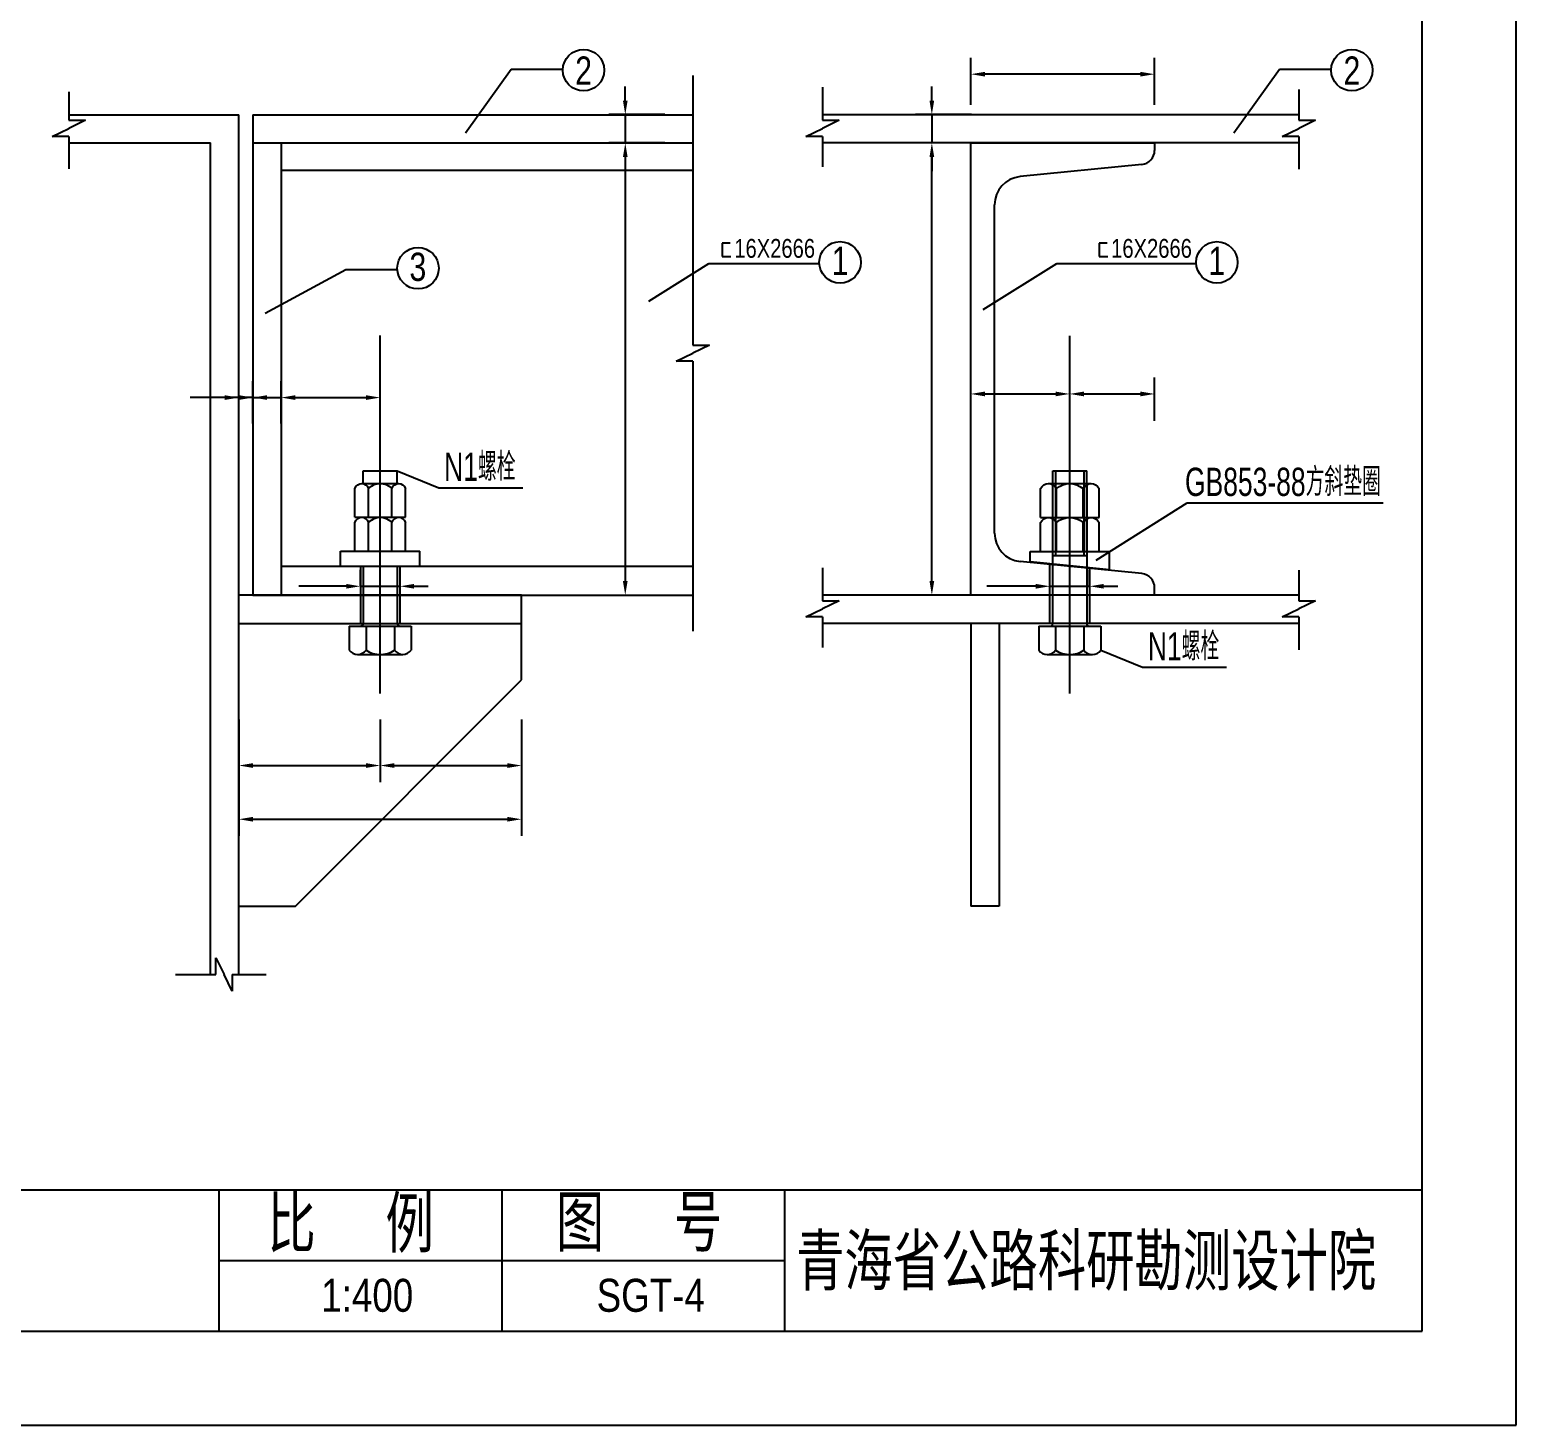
# Model space of a CAD drawing. Header units: millimetres. Extents: x 65 to 987, y -1526 to -1229.
# Drawn here: x 327.7 to 485.4, y -1526.3 to -1378.2 of the extents above; entities that cross this region are included whole.
import ezdxf

# ---------------------------------------------------------------- set-up
doc = ezdxf.new("R2010")
doc.units = ezdxf.units.MM
doc.styles.add('GGX1', font='romanc.shx', dxfattribs={"bigfont": 'dk.shx'})
doc.styles.get("Standard").update_dxf_attribs({"font": 'stxt.shx', "width": 0.8, "bigfont": 'dk.shx'})
doc.dimstyles.new('ISO-25', dxfattribs={"dimtxt": 2.5, "dimasz": 2.5, "dimexe": 1.25, "dimexo": 0.625, "dimtad": 1, "dimtxsty": 'Standard', "dimcen": 2.5, "dimadec": 0, "dimazin": 0, "dimtfac": 1, "dimtmove": 0, "dimatfit": 3, "dimfxl": 0, "dimarcsym": 0})

# ---------------------------------------------------------------- blocks, each defined once
blk = doc.blocks.new('*D3')
at = {"color": 2, "linetype": 'ByBlock'}
for p, q in [((368.69, -1400.25), (363.8, -1400.25)), ((365.55, -1446.75), (365.55, -1401.75)), ((368.69, -1448.25), (363.8, -1448.25))]:
    blk.add_line(p, q, dxfattribs=at)
for points in [[(365.3, -1401.75), (365.8, -1401.75), (365.55, -1400.25)], [(365.3, -1446.75), (365.8, -1446.75), (365.55, -1448.25)]]:
    blk.add_solid(points, dxfattribs=at)
at = {"layer": 'DEFPOINTS', "color": 0, "linetype": 'ByBlock'}
for p in [(365.55, -1400.25), (369.69, -1400.25), (369.69, -1448.25)]:
    blk.add_point(p, dxfattribs=at)
blk = doc.blocks.new('*D2')
at = {"color": 2, "linetype": 'ByBlock'}
for p, q in [((369.68, -1399.36), (369.68, -1394.34)), ((389.18, -1399.36), (389.18, -1394.34)), ((387.68, -1396.09), (371.18, -1396.09))]:
    blk.add_line(p, q, dxfattribs=at)
for points in [[(371.18, -1395.84), (371.18, -1396.34), (369.68, -1396.09)], [(387.68, -1395.84), (387.68, -1396.34), (389.18, -1396.09)]]:
    blk.add_solid(points, dxfattribs=at)
at = {"layer": 'DEFPOINTS', "color": 0, "linetype": 'ByBlock'}
for p in [(369.68, -1396.09), (369.68, -1400.36), (389.18, -1400.36)]:
    blk.add_point(p, dxfattribs=at)
blk = doc.blocks.new('*D48')
at = {"color": 2, "linetype": 'ByBlock'}
for p, q in [((362.27, -1419.94), (362.27, -1416.66)), ((372.77, -1419.94), (372.77, -1416.66)), ((363.77, -1418.41), (371.27, -1418.41))]:
    blk.add_line(p, q, dxfattribs=at)
for points in [[(363.77, -1418.16), (363.77, -1418.66), (362.27, -1418.41)], [(371.27, -1418.16), (371.27, -1418.66), (372.77, -1418.41)]]:
    blk.add_solid(points, dxfattribs=at)
at = {"layer": 'DEFPOINTS', "color": 0, "linetype": 'ByBlock'}
for p in [(372.77, -1418.41), (362.27, -1420.94), (372.77, -1420.94)]:
    blk.add_point(p, dxfattribs=at)
blk = doc.blocks.new('*D49')
at = {"color": 2, "linetype": 'ByBlock'}
for p, q in [((372.77, -1421.73), (372.77, -1416.66)), ((381.77, -1421.27), (381.77, -1416.66)), ((374.27, -1418.41), (380.27, -1418.41))]:
    blk.add_line(p, q, dxfattribs=at)
for points in [[(374.27, -1418.16), (374.27, -1418.66), (372.77, -1418.41)], [(380.27, -1418.16), (380.27, -1418.66), (381.77, -1418.41)]]:
    blk.add_solid(points, dxfattribs=at)
at = {"layer": 'DEFPOINTS', "color": 0, "linetype": 'ByBlock'}
for p in [(381.77, -1418.41), (381.77, -1422.27), (372.77, -1422.73)]:
    blk.add_point(p, dxfattribs=at)
blk = doc.blocks.new('*D50')
at = {"color": 2}
for p, q in [((435.92, -1437.23), (435.92, -1435.54)), ((440.12, -1437.23), (440.12, -1435.54)), ((434.42, -1437.29), (432.92, -1437.29)), ((435.92, -1437.29), (440.12, -1437.29)), ((441.62, -1437.29), (443.12, -1437.29))]:
    blk.add_line(p, q, dxfattribs=at)
for points in [[(434.42, -1437.04), (434.42, -1437.54), (435.92, -1437.29)], [(441.62, -1437.04), (441.62, -1437.54), (440.12, -1437.29)]]:
    blk.add_solid(points, dxfattribs=at)
at = {"layer": 'DEFPOINTS', "color": 0}
for p in [(435.92, -1438.23), (440.12, -1437.29), (440.12, -1438.23)]:
    blk.add_point(p, dxfattribs=at)
blk = doc.blocks.new('*D63')
at = {"color": 2, "linetype": 'ByBlock'}
for p, q in [((349.86, -1446.23), (349.86, -1452.85)), ((364.86, -1446.23), (364.86, -1452.85)), ((351.36, -1451.1), (363.36, -1451.1))]:
    blk.add_line(p, q, dxfattribs=at)
for points in [[(351.36, -1450.85), (351.36, -1451.35), (349.86, -1451.1)], [(363.36, -1450.85), (363.36, -1451.35), (364.86, -1451.1)]]:
    blk.add_solid(points, dxfattribs=at)
at = {"layer": 'DEFPOINTS', "color": 0, "linetype": 'ByBlock'}
for p in [(349.86, -1445.23), (364.86, -1445.23), (364.86, -1451.1)]:
    blk.add_point(p, dxfattribs=at)
blk = doc.blocks.new('*D64')
at = {"color": 2, "linetype": 'ByBlock'}
for p, q in [((364.86, -1446.23), (364.86, -1452.85)), ((379.86, -1446.23), (379.86, -1452.85)), ((366.36, -1451.1), (378.36, -1451.1))]:
    blk.add_line(p, q, dxfattribs=at)
for points in [[(366.36, -1450.85), (366.36, -1451.35), (364.86, -1451.1)], [(378.36, -1450.85), (378.36, -1451.35), (379.86, -1451.1)]]:
    blk.add_solid(points, dxfattribs=at)
at = {"layer": 'DEFPOINTS', "color": 0, "linetype": 'ByBlock'}
for p in [(364.86, -1445.23), (379.86, -1445.23), (379.86, -1451.1)]:
    blk.add_point(p, dxfattribs=at)
blk = doc.blocks.new('*D65')
at = {"color": 2, "linetype": 'ByBlock'}
for p, q in [((349.86, -1452.1), (349.86, -1458.55)), ((379.86, -1452.1), (379.86, -1458.55)), ((351.36, -1456.8), (378.36, -1456.8))]:
    blk.add_line(p, q, dxfattribs=at)
for points in [[(351.36, -1456.55), (351.36, -1457.05), (349.86, -1456.8)], [(378.36, -1456.55), (378.36, -1457.05), (379.86, -1456.8)]]:
    blk.add_solid(points, dxfattribs=at)
at = {"layer": 'DEFPOINTS', "color": 0, "linetype": 'ByBlock'}
for p in [(349.86, -1451.1), (379.86, -1451.1), (379.86, -1456.8)]:
    blk.add_point(p, dxfattribs=at)
blk = doc.blocks.new('*D66')
at = {"color": 2}
for p, q in [((349.86, -1420), (349.86, -1415.51)), ((351.36, -1420), (351.36, -1415.51)), ((348.36, -1417.26), (346.86, -1417.26)), ((351.36, -1417.26), (349.86, -1417.26)), ((352.86, -1417.26), (354.36, -1417.26))]:
    blk.add_line(p, q, dxfattribs=at)
for points in [[(348.36, -1417.01), (348.36, -1417.51), (349.86, -1417.26)], [(352.86, -1417.01), (352.86, -1417.51), (351.36, -1417.26)]]:
    blk.add_solid(points, dxfattribs=at)
at = {"layer": 'DEFPOINTS', "color": 0}
for p in [(349.86, -1417.26), (349.86, -1421), (351.36, -1421)]:
    blk.add_point(p, dxfattribs=at)
blk = doc.blocks.new('*D67')
at = {"color": 2}
for p, q in [((351.36, -1420), (351.36, -1415.51)), ((354.36, -1420), (354.36, -1415.51)), ((349.86, -1417.26), (348.36, -1417.26)), ((351.36, -1417.26), (354.36, -1417.26)), ((355.86, -1417.26), (357.36, -1417.26))]:
    blk.add_line(p, q, dxfattribs=at)
for points in [[(349.86, -1417.01), (349.86, -1417.51), (351.36, -1417.26)], [(355.86, -1417.01), (355.86, -1417.51), (354.36, -1417.26)]]:
    blk.add_solid(points, dxfattribs=at)
at = {"layer": 'DEFPOINTS', "color": 0}
for p in [(354.36, -1417.26), (351.36, -1421), (354.36, -1421)]:
    blk.add_point(p, dxfattribs=at)
blk = doc.blocks.new('*D68')
at = {"color": 2}
for p, q in [((364.86, -1420), (364.86, -1415.51)), ((355.86, -1417.26), (363.36, -1417.26))]:
    blk.add_line(p, q, dxfattribs=at)
for points in [[(355.86, -1417.01), (355.86, -1417.51), (354.36, -1417.26)], [(363.36, -1417.01), (363.36, -1417.51), (364.86, -1417.26)]]:
    blk.add_solid(points, dxfattribs=at)
at = {"layer": 'DEFPOINTS', "color": 0}
for p in [(364.86, -1417.26), (354.36, -1421), (364.86, -1421)]:
    blk.add_point(p, dxfattribs=at)
blk = doc.blocks.new('*D69')
at = {"color": 2}
for p, q in [((362.76, -1437.23), (362.76, -1435.54)), ((366.96, -1437.23), (366.96, -1435.54)), ((361.26, -1437.29), (359.76, -1437.29)), ((362.76, -1437.29), (366.96, -1437.29)), ((368.46, -1437.29), (369.96, -1437.29))]:
    blk.add_line(p, q, dxfattribs=at)
for points in [[(361.26, -1437.04), (361.26, -1437.54), (362.76, -1437.29)], [(368.46, -1437.04), (368.46, -1437.54), (366.96, -1437.29)]]:
    blk.add_solid(points, dxfattribs=at)
at = {"layer": 'DEFPOINTS', "color": 0}
for p in [(362.76, -1438.23), (366.96, -1437.29), (366.96, -1438.23)]:
    blk.add_point(p, dxfattribs=at)
blk = doc.blocks.new('A$C334D11CF')
at = {"color": 2}
for p, q in [((0, 1.49), (0, 0)), ((0.89, 1.49), (0, 1.49)), ((0, 0), (0.96, 0))]:
    blk.add_line(p, q, dxfattribs=at)
blk = doc.blocks.new('*D77')
at = {"color": 2}
for p, q in [((390.86, -1385.73), (390.86, -1384.23)), ((395.05, -1387.23), (389.11, -1387.23)), ((390.86, -1387.23), (390.86, -1390.23)), ((395.05, -1390.23), (389.11, -1390.23)), ((390.86, -1391.73), (390.86, -1393.23))]:
    blk.add_line(p, q, dxfattribs=at)
for points in [[(390.61, -1385.73), (391.11, -1385.73), (390.86, -1387.23)], [(390.61, -1391.73), (391.11, -1391.73), (390.86, -1390.23)]]:
    blk.add_solid(points, dxfattribs=at)
at = {"layer": 'DEFPOINTS', "color": 0}
for p in [(396.05, -1387.23), (390.86, -1390.23), (396.05, -1390.23)]:
    blk.add_point(p, dxfattribs=at)
blk = doc.blocks.new('*D78')
at = {"color": 2}
for p, q in [((390.86, -1391.73), (390.86, -1436.73)), ((391.61, -1438.23), (392.61, -1438.23))]:
    blk.add_line(p, q, dxfattribs=at)
for points in [[(390.61, -1391.73), (391.11, -1391.73), (390.86, -1390.23)], [(390.61, -1436.73), (391.11, -1436.73), (390.86, -1438.23)]]:
    blk.add_solid(points, dxfattribs=at)
at = {"layer": 'DEFPOINTS', "color": 0}
for p in [(396.05, -1390.23), (390.61, -1438.23), (390.86, -1438.23)]:
    blk.add_point(p, dxfattribs=at)
blk = doc.blocks.new('*D79')
at = {"color": 2}
for p, q in [((423.39, -1385.73), (423.39, -1384.23)), ((427.58, -1387.23), (421.64, -1387.23)), ((423.39, -1387.23), (423.39, -1390.23)), ((427.58, -1390.23), (421.64, -1390.23)), ((423.39, -1391.73), (423.39, -1393.23))]:
    blk.add_line(p, q, dxfattribs=at)
for points in [[(423.14, -1385.73), (423.64, -1385.73), (423.39, -1387.23)], [(423.14, -1391.73), (423.64, -1391.73), (423.39, -1390.23)]]:
    blk.add_solid(points, dxfattribs=at)
at = {"layer": 'DEFPOINTS', "color": 0}
for p in [(428.58, -1387.23), (423.39, -1390.23), (428.58, -1390.23)]:
    blk.add_point(p, dxfattribs=at)

msp = doc.modelspace()

# ---------------------------------------------------------------- linework, layer by layer
at = {"color": 2, "linetype": 'Continuous'}
for p, q in [((485.39703, -1526.34463), (485.39703, -1229.34463)), ((363.05794, -1425.02079), (366.65794, -1425.02079)), ((363.05794, -1426.36651), (363.05794, -1425.02079)), ((366.65794, -1426.36651), (366.65794, -1425.02079)), ((436.2234, -1425.03629), (439.8234, -1425.03629)), ((436.2234, -1441.23675), (436.2234, -1425.03629)), ((439.8234, -1433.582), (439.8234, -1425.03629)), ((362.15794, -1429.96651), (362.15794, -1426.90651)), ((362.89431, -1426.36651), (366.82158, -1426.36651)), ((363.63067, -1429.96651), (363.63067, -1426.90651)), ((366.08522, -1429.96651), (366.08522, -1426.90651)), ((367.55794, -1429.96651), (367.55794, -1426.90579)), ((434.90571, -1429.982), (434.90571, -1426.92201)), ((435.75599, -1426.38201), (440.29081, -1426.38201)), ((436.60627, -1429.982), (436.60627, -1426.92201)), ((439.44053, -1429.982), (439.44053, -1426.92201)), ((439.8234, -1426.53629), (439.8234, -1441.23675)), ((441.14109, -1429.982), (441.14109, -1426.92129)), ((362.15794, -1429.96651), (367.55794, -1429.96651)), ((362.15794, -1433.56651), (362.15794, -1430.50651)), ((362.89431, -1429.96651), (366.82158, -1429.96651)), ((363.63067, -1433.56651), (363.63067, -1430.50651)), ((366.08522, -1433.56651), (366.08522, -1430.50651)), ((367.55794, -1433.56651), (367.55794, -1430.50579)), ((434.90571, -1429.982), (441.14109, -1429.982)), ((434.90571, -1433.582), (434.90571, -1430.522)), ((435.75599, -1429.982), (440.29081, -1429.982)), ((436.2234, -1433.582), (436.2234, -1430.522)), ((436.60627, -1433.582), (436.60627, -1430.522)), ((439.44053, -1433.582), (439.44053, -1430.522)), ((441.14109, -1433.582), (441.14109, -1430.52128)), ((360.65794, -1435.18161), (360.65794, -1433.56651)), ((362.15794, -1433.56651), (367.55794, -1433.56651)), ((369.05794, -1435.18161), (369.05794, -1433.56651)), ((433.8234, -1434.66734), (433.8234, -1433.582)), ((434.90571, -1433.582), (441.14109, -1433.582)), ((442.2234, -1435.50734), (442.2234, -1433.582)), ((363.05794, -1435.18161), (363.05794, -1441.22125)), ((366.65794, -1435.18161), (366.65794, -1441.22125)), ((435.9234, -1441.23285), (435.9234, -1434.97161)), ((440.1234, -1435.39161), (440.1234, -1441.23285)), ((361.55794, -1441.52125), (368.15794, -1441.52125)), ((361.55794, -1441.52125), (361.55794, -1444.07125)), ((363.35794, -1441.52125), (363.35794, -1444.07125)), ((366.35794, -1441.52125), (366.35794, -1444.07125)), ((366.95794, -1441.52125), (368.15794, -1441.52125)), ((368.15829, -1441.52079), (368.15829, -1444.07139)), ((434.7234, -1441.53675), (441.3234, -1441.53675)), ((434.7234, -1441.53675), (434.7234, -1444.08675)), ((436.5234, -1441.53675), (436.5234, -1444.08675)), ((439.5234, -1441.53675), (439.5234, -1444.08675)), ((440.1234, -1441.53675), (441.3234, -1441.53675)), ((441.32374, -1441.53629), (441.32374, -1444.08689)), ((362.45794, -1444.52125), (367.25824, -1444.52125)), ((435.6234, -1444.53675), (440.4237, -1444.53675)), ((475.39703, -1516.34463), (475.39703, -1516.34463))]:
    msp.add_line(p, q, dxfattribs=at)
at = {"color": 6, "linetype": 'Continuous'}
for p, q in [((475.39703, -1516.34463), (475.39703, -1239.34463)), ((95.39703, -1516.34463), (475.39703, -1516.34463))]:
    msp.add_line(p, q, dxfattribs=at)
at = {"color": 2}
for p, q in [((373.90844, -1389.14152), (378.76784, -1382.38977)), ((378.76784, -1382.38977), (384.23466, -1382.38977)), ((398.02985, -1383.0572), (398.02985, -1411.70191)), ((455.4329, -1389.14152), (460.2923, -1382.38977)), ((460.2923, -1382.38977), (465.75913, -1382.38977)), ((331.82586, -1384.80862), (331.82586, -1387.83169)), ((411.78481, -1384.32893), (411.78481, -1387.82936)), ((462.31354, -1384.57031), (462.31354, -1387.82936)), ((331.82586, -1387.23285), (349.85794, -1387.23285)), ((333.59457, -1387.83169), (331.82586, -1388.68678)), ((331.82586, -1387.83169), (333.59457, -1387.83169)), ((349.85794, -1478.49241), (349.85794, -1387.23285)), ((411.78481, -1387.82936), (413.55352, -1387.82936)), ((413.55352, -1387.82936), (411.78481, -1388.68444)), ((464.08225, -1387.82936), (462.31354, -1388.68444)), ((462.31354, -1387.82936), (464.08225, -1387.82936)), ((330.05715, -1389.54186), (331.82586, -1388.68678)), ((331.82586, -1389.54186), (330.05715, -1389.54186)), ((331.82586, -1389.54186), (331.82586, -1392.98193)), ((410.0161, -1389.53953), (411.78481, -1388.68444)), ((411.78481, -1389.53953), (410.0161, -1389.53953)), ((411.78481, -1389.53953), (411.78481, -1392.77733)), ((460.54483, -1389.53953), (462.31354, -1388.68444)), ((462.31354, -1389.53953), (460.54483, -1389.53953)), ((462.31354, -1389.53953), (462.31354, -1393.01872)), ((331.82586, -1390.23285), (346.85794, -1390.23285)), ((346.85794, -1478.49241), (346.85794, -1390.23285)), ((352.64318, -1408.31114), (361.20645, -1403.65208)), ((361.20645, -1403.65208), (366.67328, -1403.65208)), ((393.35766, -1407.01665), (399.72883, -1403.02815)), ((399.72883, -1403.02815), (411.44961, -1403.02815)), ((428.81966, -1407.91957), (436.63314, -1403.02815)), ((436.63314, -1403.02815), (451.43289, -1403.02815)), ((398.02985, -1408.20148), (398.02985, -1411.70191)), ((396.26114, -1413.41208), (398.02985, -1412.557)), ((398.02985, -1411.70191), (399.79856, -1411.70191)), ((399.79856, -1411.70191), (398.02985, -1412.557)), ((398.02985, -1413.41208), (396.26114, -1413.41208)), ((398.02985, -1413.41208), (398.02985, -1416.64989)), ((398.02985, -1413.41208), (398.02985, -1442.0568)), ((346.85794, -1417.25874), (344.69836, -1417.25874)), ((366.65794, -1425.02079), (371.06145, -1426.826)), ((371.06145, -1426.826), (379.97557, -1426.826)), ((440.83598, -1434.50102), (450.49009, -1428.43076)), ((450.49009, -1428.43076), (471.28496, -1428.43076)), ((360.65794, -1433.56651), (369.05794, -1433.56651)), ((433.8234, -1433.582), (442.2234, -1433.582)), ((433.8234, -1434.66734), (442.2234, -1435.50734)), ((411.78481, -1435.32893), (411.78481, -1438.82936)), ((462.31354, -1435.57031), (462.31354, -1438.82936)), ((379.85794, -1438.23285), (349.85794, -1438.23285)), ((359.75794, -1437.28877), (356.21976, -1437.28877)), ((379.85794, -1447.23285), (379.85794, -1438.23285)), ((462.31354, -1438.23285), (411.78481, -1438.23285)), ((432.9234, -1437.28877), (429.20738, -1437.28877)), ((410.0161, -1440.53953), (411.78481, -1439.68444)), ((413.55352, -1438.82936), (411.78481, -1439.68444)), ((411.78481, -1438.82936), (413.55352, -1438.82936)), ((460.54483, -1440.53953), (462.31354, -1439.68444)), ((462.31354, -1438.82936), (464.08225, -1438.82936)), ((464.08225, -1438.82936), (462.31354, -1439.68444)), ((349.85794, -1441.23285), (379.85794, -1441.23285)), ((411.78481, -1440.53953), (410.0161, -1440.53953)), ((411.78481, -1440.53953), (411.78481, -1443.77733)), ((462.31354, -1441.23285), (411.78481, -1441.23285)), ((427.5234, -1441.23285), (427.5234, -1471.23285)), ((430.5234, -1441.23285), (430.5234, -1471.23285)), ((462.31354, -1440.53953), (460.54483, -1440.53953)), ((462.31354, -1440.53953), (462.31354, -1444.01872)), ((441.32374, -1444.08689), (445.72725, -1445.8921)), ((445.72725, -1445.8921), (454.64137, -1445.8921)), ((355.85794, -1471.23285), (379.85794, -1447.23285)), ((349.85794, -1471.23285), (355.85794, -1471.23285)), ((430.5234, -1471.23285), (427.5234, -1471.23285)), ((347.43167, -1476.7237), (348.28675, -1478.49241)), ((347.43167, -1478.49241), (347.43167, -1476.7237)), ((343.12625, -1478.49241), (347.43167, -1478.49241)), ((349.14184, -1480.26112), (348.28675, -1478.49241)), ((349.14184, -1478.49241), (352.76742, -1478.49241)), ((349.14184, -1478.49241), (349.14184, -1480.26112))]:
    msp.add_line(p, q, dxfattribs=at)
at = {"color": 7}
for p, q in [((351.35794, -1387.23285), (351.35794, -1438.23285)), ((351.35794, -1387.23285), (398.02985, -1387.23285)), ((462.31354, -1387.23285), (411.78481, -1387.23285)), ((351.35794, -1390.23285), (398.02985, -1390.23285)), ((354.35794, -1390.23285), (354.35794, -1438.23285)), ((462.31354, -1390.23285), (411.78481, -1390.23285)), ((427.5234, -1390.23285), (447.0234, -1390.23285)), ((427.5234, -1438.23285), (427.5234, -1390.23285)), ((447.0234, -1390.23285), (447.0234, -1391.02661)), ((445.67265, -1392.51916), (432.74964, -1393.81147)), ((430.04815, -1431.66913), (430.04815, -1396.79658)), ((445.67265, -1435.94654), (432.74964, -1434.65424)), ((351.35794, -1438.23285), (398.02985, -1438.23285)), ((447.0234, -1438.23285), (447.0234, -1437.4391))]:
    msp.add_line(p, q, dxfattribs=at)
at = {"color": 1}
for p, q in [((398.02985, -1393.16532), (354.35794, -1393.16532)), ((398.02985, -1435.18161), (354.35794, -1435.18161)), ((362.75794, -1435.18161), (362.75794, -1441.23285)), ((366.95794, -1435.18161), (366.95794, -1441.23285))]:
    msp.add_line(p, q, dxfattribs=at)
at = {"color": 3, "linetype": 'Continuous'}
for p, q in [((364.85817, -1448.67262), (364.85817, -1410.677)), ((438.0234, -1448.68818), (438.0234, -1410.69256))]:
    msp.add_line(p, q, dxfattribs=at)
at = {"color": 1, "linetype": 'Continuous'}
for p, q in [((436.5234, -1425.03629), (436.5234, -1434.03629)), ((439.5234, -1425.03629), (439.5234, -1434.03629)), ((436.2234, -1434.03629), (439.8234, -1434.03629))]:
    msp.add_line(p, q, dxfattribs=at)
at = {"color": 7, "linetype": 'Continuous'}
msp.add_lwpolyline([(95.39703, -1501.34463), (475.39703, -1501.34463), (475.39703, -1501.34463)], dxfattribs=at)
at = {"color": 2, "linetype": 'Continuous'}
for points in [[(347.78335, -1516.34463), (347.78335, -1501.34463), (347.78335, -1501.34463)], [(377.78335, -1516.34463), (377.78335, -1501.34463), (377.78335, -1501.34463)], [(407.78335, -1516.34463), (407.78335, -1501.34463), (407.78335, -1501.34463)], [(347.78335, -1508.84463), (407.78335, -1508.84463)], [(65.39703, -1526.34463), (485.39703, -1526.34463)]]:
    msp.add_lwpolyline(points, dxfattribs=at)
at = {"color": 2}
for centre in [(386.43155, -1382.50851), (467.95602, -1382.50851), (368.87017, -1403.53333), (413.6465, -1402.9094), (453.62978, -1402.9094)]:
    msp.add_circle(centre, 2.2001, dxfattribs=at)
at = {"color": 7}
for centre, radius, start, end in [((445.5234, -1391.02661), 1.5, 275.7105931, 0), ((433.04815, -1396.79658), 3, 95.7105931, 180), ((433.04815, -1431.66913), 3, 180, 264.2894069), ((445.5234, -1437.4391), 1.5, 0, 84.2894069)]:
    msp.add_arc(centre, radius, start, end, dxfattribs=at)
at = {"color": 2, "linetype": 'Continuous'}
for centre, radius, start, end in [((362.75794, -1441.22125), 0.3, 270, 0), ((366.95794, -1441.22125), 0.3, 180, 270), ((435.9234, -1441.23675), 0.3, 270, 0), ((440.1234, -1441.23675), 0.3, 180, 270), ((362.45794, -1443.39625), 1.125, 216.869, 323.131), ((364.85824, -1441.79635), 2.72484, 236.597, 303.4), ((367.25824, -1443.39655), 1.12494, 216.856, 323.138), ((435.6234, -1443.41175), 1.125, 216.869, 323.131), ((438.0237, -1441.81185), 2.72484, 236.597, 303.4), ((440.4237, -1443.41205), 1.12494, 216.856, 323.138)]:
    msp.add_arc(centre, radius, start, end, dxfattribs=at)
at = {"color": 2, "linetype": 'Continuous', "extrusion": (0, 0, -1)}
for centre, major_axis, ratio, start_param, end_param in [((362.89431, -1427.71651), (0, 1.35), 0.68181818, 5.355874422, 7.210478739), ((364.85794, -1429.63603), (0, 3.26981), 0.68181818, 5.700192977, 6.866125277), ((366.82158, -1427.71615), (0, 1.34993), 0.68181818, 5.355647529, 7.210635818), ((435.75599, -1427.73201), (0, 1.35), 0.787295452, -0.927310885, 0.927293432), ((438.0234, -1429.65152), (0, 3.26981), 0.787295452, -0.58299233, 0.58293997), ((440.29081, -1427.73165), (0, 1.34993), 0.787295452, -0.927537778, 0.927450511), ((362.89431, -1431.31651), (0, 1.35), 0.68181818, 5.355874422, 7.210478739), ((364.85794, -1433.23603), (0, 3.26981), 0.68181818, 5.700192977, 6.866125277), ((366.82158, -1431.31615), (0, 1.34993), 0.68181818, 5.355647529, 7.210635818), ((435.75599, -1431.332), (0, 1.35), 0.787295452, -0.927310885, 0.927293432), ((438.0234, -1433.25152), (0, 3.26981), 0.787295452, -0.58299233, 0.58293997), ((440.29081, -1431.33164), (0, 1.34993), 0.787295452, -0.927537778, 0.927450511)]:
    msp.add_ellipse(centre, major_axis=major_axis, ratio=ratio, start_param=start_param, end_param=end_param, dxfattribs=at)
at = {"layer": 'DEFPOINTS', "color": 0, "linetype": 'ByBlock'}
for p in [(349.85794, -1387.23285), (351.35794, -1387.23285)]:
    msp.add_point(p, dxfattribs=at)

# ---------------------------------------------------------------- block references
at = {"color": 2, "xscale": 0.95, "yscale": 0.95, "zscale": 0.95}
for p in [(401.15019, -1402.28019), (441.13347, -1402.28019)]:
    msp.add_blockref('A$C334D11CF', p, dxfattribs=at)

# ---------------------------------------------------------------- texts
at = {"color": 2}
for s, height, width, p in [('2', 3, 0.8, (385.54246, -1384.05514)), ('2', 3, 0.8, (467.06692, -1384.05514)), ('16X2666', 2, 0.8, (402.42898, -1402.42223)), ('16X2666', 2, 0.8, (442.41227, -1402.42223)), ('3', 3, 0.8, (367.96088, -1404.87956)), ('1', 3, 0.8, (412.7574, -1404.25563)), ('1', 3, 0.8, (452.74069, -1404.25563)), ('N1螺栓', 3, 0.7, (371.63801, -1426.09809)), ('GB853-88方斜垫圈', 3, 0.7, (450.24664, -1427.70285)), ('N1螺栓', 3, 0.7, (446.30381, -1445.16419)), ('1:400', 3.5, 0.833333, (358.60328, -1514.29784)), ('SGT-4', 3.5, 0.833333, (387.82204, -1514.29784))]:
    msp.add_text(s, height=height, dxfattribs=dict(at, width=width)).set_placement(p)
at = {"color": 2, "style": 'GGX1', "width": 0.9}
for s, p in [('比  例', (352.88701, -1508.04463)), ('图  号', (383.48907, -1507.91639)), ('青海省公路科研勘测设计院', (408.97818, -1512.0462))]:
    msp.add_text(s, height=6, dxfattribs=at).set_placement(p)

# ---------------------------------------------------------------- dimensions: what is measured, and where the dimension line sits
at = {"color": 2}
for base, p1, p2, text, picture, middle, set_off in [((427.5234, -1382.93403), (447.0234, -1387.20665), (427.5234, -1387.20665), '65', '*D2', (437.2734, -1381.18403), (57.84235, 13.15564)), ((438.0234, -1416.87272), (427.5234, -1419.40075), (438.0234, -1419.40075), '35', '*D48', (432.7734, -1415.12272), (65.2492, 1.53483)), ((447.0234, -1416.87272), (438.0234, -1421.19737), (447.0234, -1420.73124), '30', '*D49', (442.5234, -1415.12272), (65.2492, 1.53483)), ((364.85794, -1456.32136), (349.85794, -1450.44567), (364.85794, -1450.44567), '50', '*D63', (357.35794, -1454.57136), (0, -5.21728)), ((379.85794, -1456.32136), (364.85794, -1450.44567), (379.85794, -1450.44567), '50', '*D64', (372.35794, -1454.57136), (0, -5.21728)), ((379.85794, -1462.01991), (349.85794, -1456.32136), (379.85794, -1456.32136), '100', '*D65', (364.85794, -1460.26991), (0, -5.21728))]:
    dim = msp.add_linear_dim(base=base, p1=p1, p2=p2, text=text, dimstyle='ISO-25', override={"dimtxt": 2, "dimasz": 1.5, "dimexe": 1.75, "dimexo": 1, "dimgap": 0.75, "dimlfac": 13.333333, "dimclrd": 2, "dimclre": 2, "dimclrt": 2}, dxfattribs=at)
    dim.commit()
    dim.dimension.update_dxf_attribs({"geometry": picture, "text_midpoint": middle, "insert": set_off})
for base, p1, p2, text, override, picture, middle in [((390.85667, -1390.23285), (396.04684, -1387.23285), (396.04684, -1390.23285), '10', {"dimtxt": 2, "dimasz": 1.5, "dimexe": 1.75, "dimexo": 1, "dimgap": 0.75, "dimlfac": 13.333333, "dimclrd": 2, "dimclre": 2, "dimclrt": 2, "dimtmove": 2}, '*D77', (386.98167, -1388.73285)), ((423.38991, -1390.23285), (428.58008, -1387.23285), (428.58008, -1390.23285), '10', {"dimtxt": 2, "dimasz": 1.5, "dimexe": 1.75, "dimexo": 1, "dimgap": 0.75, "dimlfac": 13.333333, "dimclrd": 2, "dimclre": 2, "dimclrt": 2, "dimtmove": 2}, '*D79', (419.51491, -1388.73285)), ((390.85667, -1438.23285), (396.04684, -1390.23285), (390.60879, -1438.23285), '160', {"dimtxt": 2, "dimasz": 1.5, "dimexe": 1.75, "dimexo": 1, "dimgap": 0.75, "dimlfac": 13.333333, "dimse1": 1, "dimclrd": 2, "dimclre": 2, "dimclrt": 2, "dimtmove": 2}, '*D78', (389.10667, -1414.23285))]:
    dim = msp.add_linear_dim(base=base, p1=p1, p2=p2, angle=90, text=text, dimstyle='ISO-25', override=override, dxfattribs=at)
    dim.commit()
    dim.dimension.update_dxf_attribs({"geometry": picture, "text_midpoint": middle})
dim = msp.add_linear_dim(base=(423.38991, -1390.23285), p1=(427.53261, -1438.23285), p2=(427.53261, -1390.23285), angle=90, text='160', dimstyle='ISO-25', override={"dimtxt": 2, "dimasz": 1.5, "dimexe": 1.75, "dimexo": 1, "dimgap": 0.75, "dimlfac": 13.333333, "dimclrd": 2, "dimclre": 2, "dimclrt": 2}, dxfattribs=at)
dim.commit()
dim.dimension.update_dxf_attribs({"geometry": '*D3', "text_midpoint": (421.63991, -1414.23285), "insert": (57.84235, 10.01766)})
for base, p2, text, picture, middle in [((349.85794, -1417.25874), (349.85794, -1421.00192), '5', '*D66', (350.60794, -1415.49001)), ((354.35794, -1417.25874), (354.35794, -1421.00192), '10', '*D67', (352.85794, -1415.33073))]:
    dim = msp.add_linear_dim(base=base, p1=(351.35794, -1421.00192), p2=p2, text=text, dimstyle='ISO-25', override={"dimtxt": 2, "dimasz": 1.5, "dimexe": 1.75, "dimexo": 1, "dimgap": 0.75, "dimlfac": 13.333333, "dimclrd": 2, "dimclre": 2, "dimclrt": 2, "dimtmove": 2}, dxfattribs=at)
    dim.commit()
    dim.dimension.update_dxf_attribs({"geometry": picture, "text_midpoint": middle, "dimtype": 160})
dim = msp.add_linear_dim(base=(364.85817, -1417.25874), p1=(354.35794, -1421.00192), p2=(364.85817, -1421.00192), text='35', dimstyle='ISO-25', override={"dimtxt": 2, "dimasz": 1.5, "dimexe": 1.75, "dimexo": 1, "dimgap": 0.75, "dimlfac": 13.333333, "dimse1": 1, "dimclrd": 2, "dimclre": 2, "dimclrt": 2, "dimtmove": 2}, dxfattribs=at)
dim.commit()
dim.dimension.update_dxf_attribs({"geometry": '*D68', "text_midpoint": (359.60806, -1415.50874)})
at = {"color": 7}
for base, p1, p2, picture, middle in [((366.95794, -1437.28877), (362.75794, -1438.23285), (366.95794, -1438.23285), '*D69', (358.64239, -1435.96809)), ((440.1234, -1437.28877), (435.9234, -1438.23285), (440.1234, -1438.23285), '*D50', (431.80785, -1435.96809))]:
    dim = msp.add_linear_dim(base=base, p1=p1, p2=p2, text='^ 14', dimstyle='ISO-25', override={"dimtxt": 2, "dimasz": 1.5, "dimexe": 1.75, "dimexo": 1, "dimgap": 0.75, "dimlfac": 13.333333, "dimclrd": 2, "dimclre": 2, "dimclrt": 2, "dimtmove": 2}, dxfattribs=at)
    dim.commit()
    dim.dimension.update_dxf_attribs({"geometry": picture, "text_midpoint": middle, "dimtype": 160})

doc.saveas('drawing.dxf')
